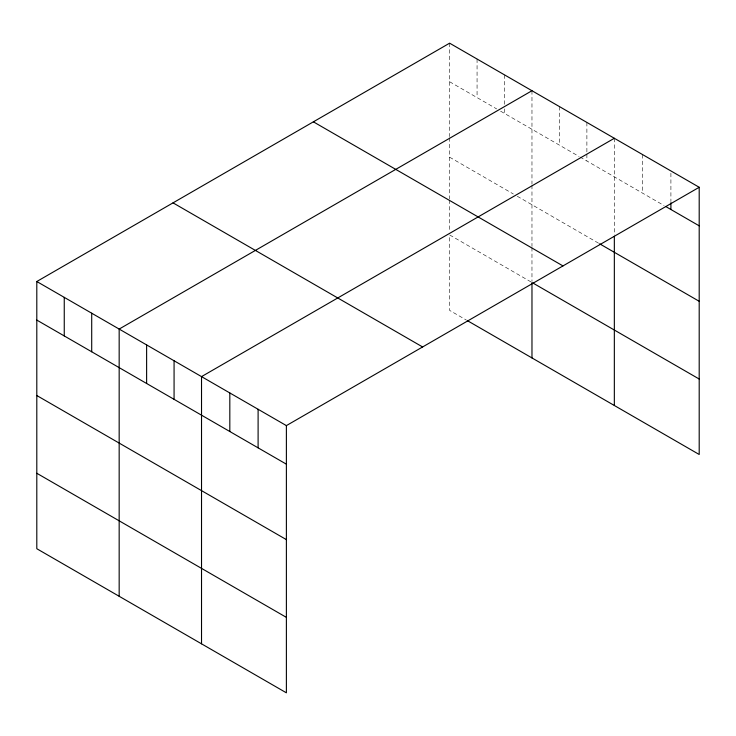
<?xml version="1.0" encoding="UTF-8"?>
<svg xmlns="http://www.w3.org/2000/svg" width="736" height="736" viewBox="0 0 736 736"><rect width="100%" height="100%" fill="white"/><g stroke="black" fill="none" stroke-linecap="round" stroke-linejoin="round"><path stroke-width="0.55" stroke-dasharray="3.68 2.76" d="M449.613 81.742L496.671 108.91M500.6 111.173L579.039 156.464M580.023 157.035L664.084 205.565M449.613 157.191L513.342 193.991M517.27 196.254L598.653 243.239M530.996 281.916L449.613 234.931L449.613 310.39L466.284 320.013M670.91 173.218L670.91 201.572M642.629 154.615L642.629 193.172M614.339 138.285L614.339 235.152M586.886 122.434L586.886 153.051M586.886 154.192L586.886 160.991M559.434 106.582L559.434 145.139M531.972 90.73L531.972 184.166M531.972 185.306L531.972 246.431M531.972 247.563L531.972 281.364M504.519 74.879L504.519 104.365M504.519 108.9L504.519 113.445M477.066 59.027L477.066 97.594M449.613 43.176L449.613 136.611M449.613 137.761L449.613 198.876M449.613 200.008L449.613 231.555"/><path stroke-width="1.1" d="M699.2 187.275L286.387 425.61L286.387 692.824L36.8 548.725L36.8 281.511L449.613 43.176L699.2 187.275L699.2 454.489L467.259 320.574M531.972 90.73L119.168 329.066L119.168 596.27M614.339 138.285L201.526 376.62L201.526 643.825M666.034 206.687L699.2 225.842M599.628 243.809L699.2 301.291M313.38 121.826L562.976 265.926M532.956 283.056L699.2 379.031M173.024 202.86L422.62 346.96M36.8 281.511L286.387 425.61M36.8 320.077L286.387 464.177M36.8 395.526L286.387 539.626M36.8 473.266L286.387 617.366M670.91 202.704L670.91 209.512M614.339 236.293L614.339 405.49M531.972 282.486L531.972 357.935M258.106 409.28L258.106 447.838M229.816 392.95L229.816 431.508M174.073 360.769L174.073 399.326M146.62 344.917L146.62 383.474M91.706 313.214L91.706 351.771M64.253 297.362L64.253 335.92"/></g></svg>
